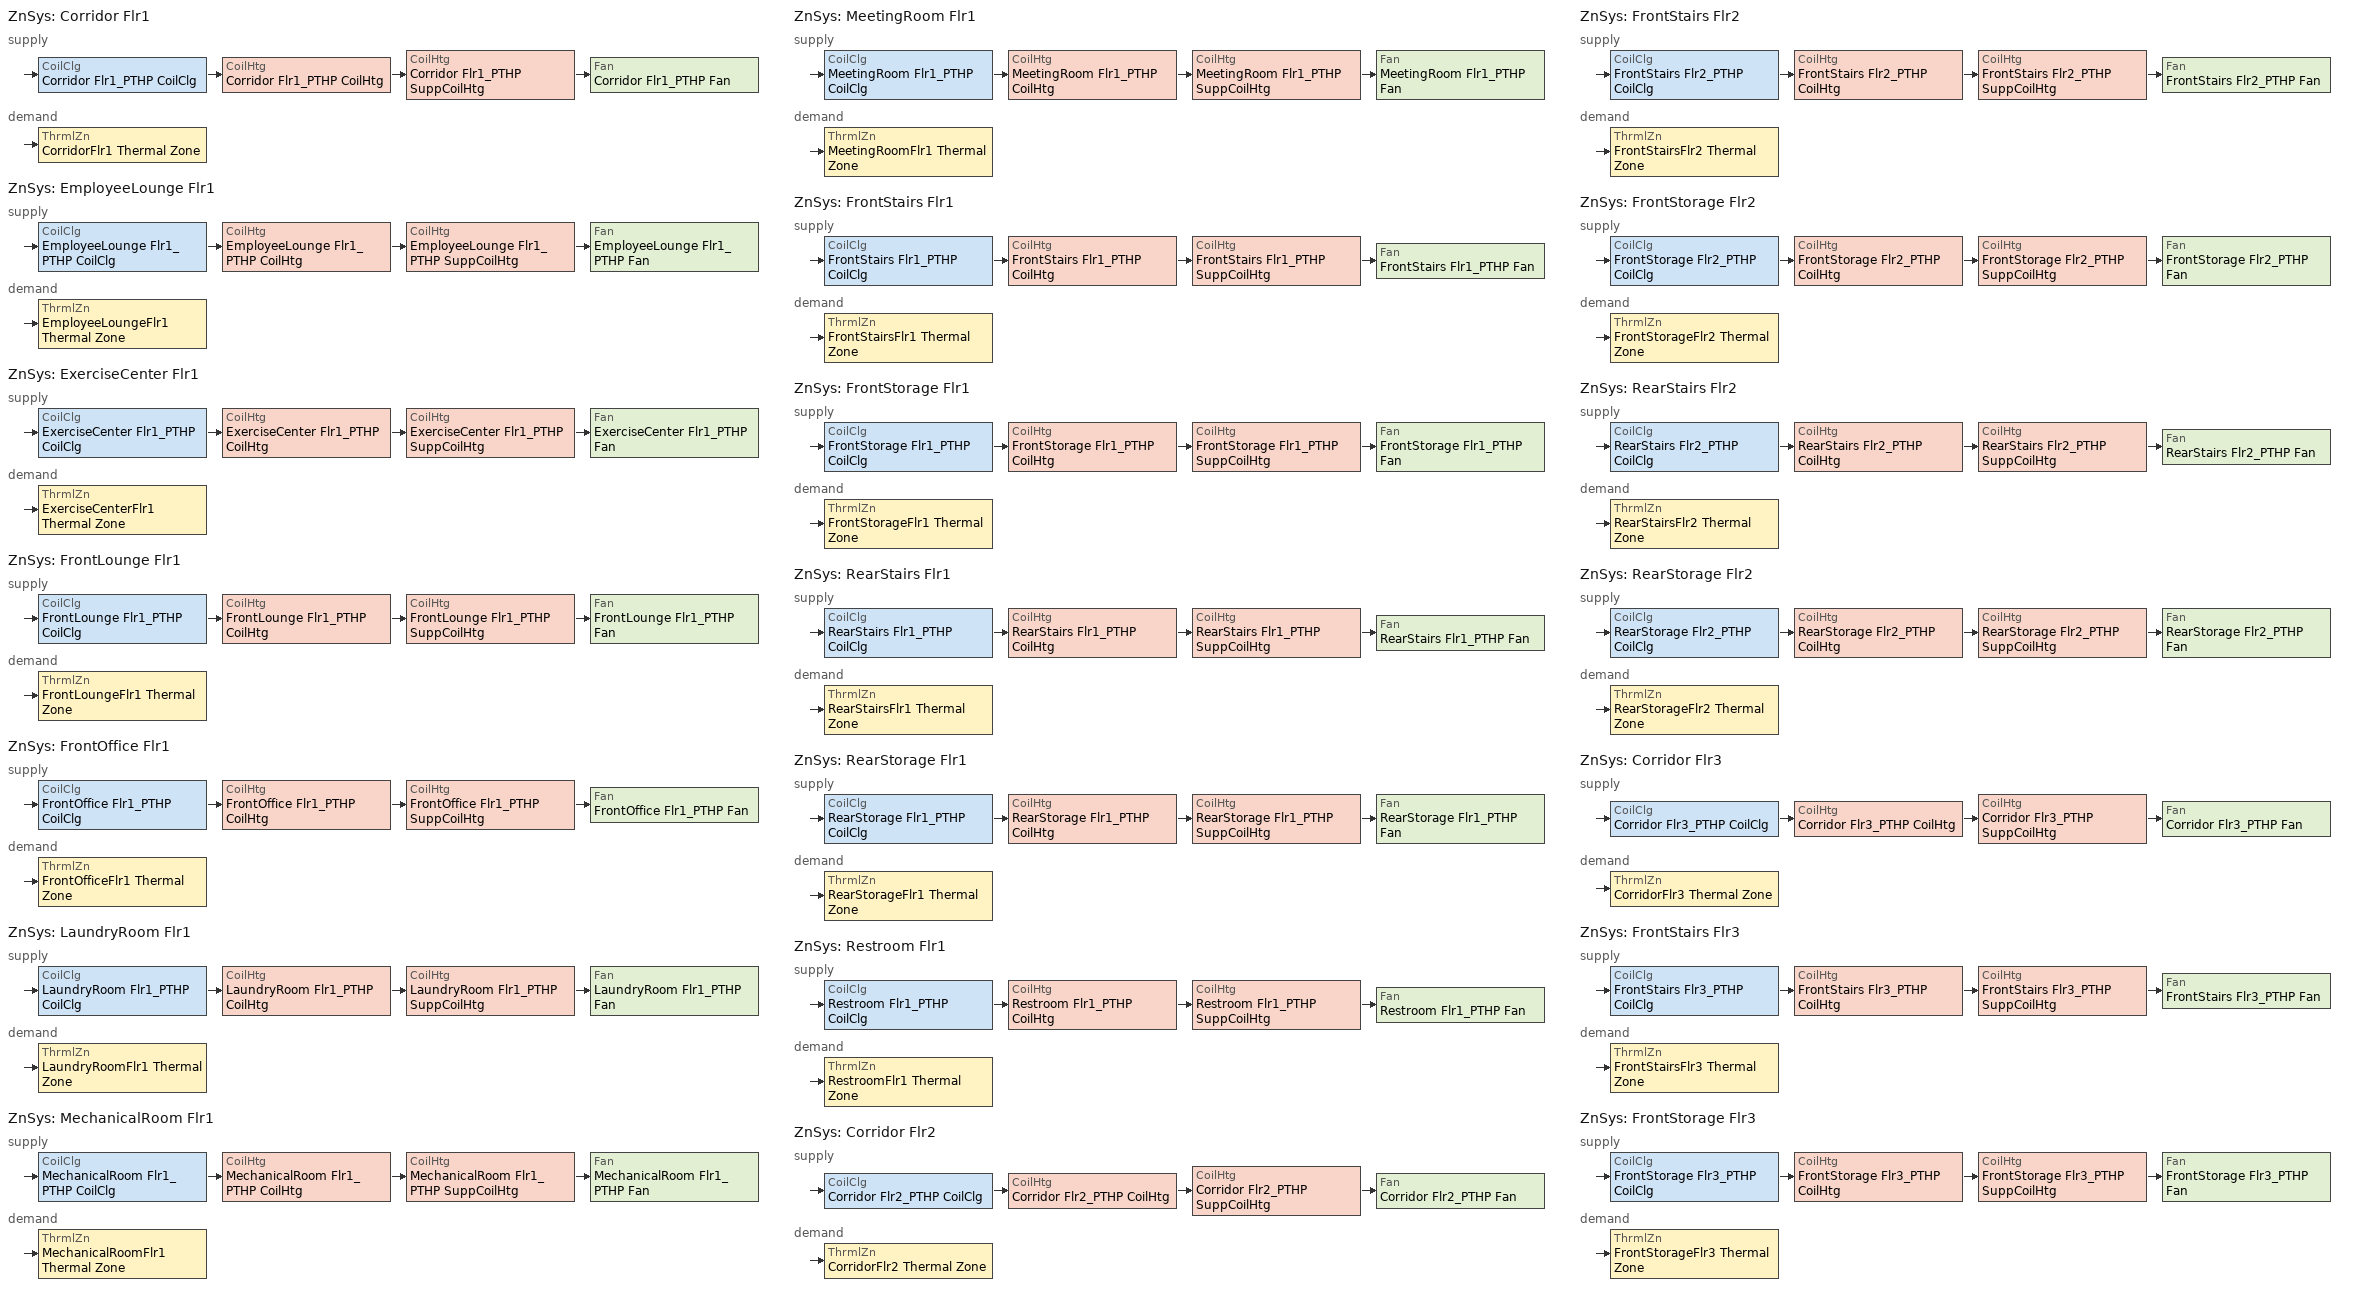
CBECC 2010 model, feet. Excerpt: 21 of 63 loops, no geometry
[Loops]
ZnSys 'Corridor Flr1'
 supply: CoilClg 'Corridor Flr1_PTHP CoilClg' > CoilHtg 'Corridor Flr1_PTHP CoilHtg' > CoilHtg 'Corridor Flr1_PTHP SuppCoilHtg' > Fan 'Corridor Flr1_PTHP Fan'
 demand: ThrmlZn 'CorridorFlr1 Thermal Zone'
ZnSys 'EmployeeLounge Flr1'
 supply: CoilClg 'EmployeeLounge Flr1_PTHP CoilClg' > CoilHtg 'EmployeeLounge Flr1_PTHP CoilHtg' > CoilHtg 'EmployeeLounge Flr1_PTHP SuppCoilHtg' > Fan 'EmployeeLounge Flr1_PTHP Fan'
 demand: ThrmlZn 'EmployeeLoungeFlr1 Thermal Zone'
ZnSys 'ExerciseCenter Flr1'
 supply: CoilClg 'ExerciseCenter Flr1_PTHP CoilClg' > CoilHtg 'ExerciseCenter Flr1_PTHP CoilHtg' > CoilHtg 'ExerciseCenter Flr1_PTHP SuppCoilHtg' > Fan 'ExerciseCenter Flr1_PTHP Fan'
 demand: ThrmlZn 'ExerciseCenterFlr1 Thermal Zone'
ZnSys 'FrontLounge Flr1'
 supply: CoilClg 'FrontLounge Flr1_PTHP CoilClg' > CoilHtg 'FrontLounge Flr1_PTHP CoilHtg' > CoilHtg 'FrontLounge Flr1_PTHP SuppCoilHtg' > Fan 'FrontLounge Flr1_PTHP Fan'
 demand: ThrmlZn 'FrontLoungeFlr1 Thermal Zone'
ZnSys 'FrontOffice Flr1'
 supply: CoilClg 'FrontOffice Flr1_PTHP CoilClg' > CoilHtg 'FrontOffice Flr1_PTHP CoilHtg' > CoilHtg 'FrontOffice Flr1_PTHP SuppCoilHtg' > Fan 'FrontOffice Flr1_PTHP Fan'
 demand: ThrmlZn 'FrontOfficeFlr1 Thermal Zone'
ZnSys 'LaundryRoom Flr1'
 supply: CoilClg 'LaundryRoom Flr1_PTHP CoilClg' > CoilHtg 'LaundryRoom Flr1_PTHP CoilHtg' > CoilHtg 'LaundryRoom Flr1_PTHP SuppCoilHtg' > Fan 'LaundryRoom Flr1_PTHP Fan'
 demand: ThrmlZn 'LaundryRoomFlr1 Thermal Zone'
ZnSys 'MechanicalRoom Flr1'
 supply: CoilClg 'MechanicalRoom Flr1_PTHP CoilClg' > CoilHtg 'MechanicalRoom Flr1_PTHP CoilHtg' > CoilHtg 'MechanicalRoom Flr1_PTHP SuppCoilHtg' > Fan 'MechanicalRoom Flr1_PTHP Fan'
 demand: ThrmlZn 'MechanicalRoomFlr1 Thermal Zone'
ZnSys 'MeetingRoom Flr1'
 supply: CoilClg 'MeetingRoom Flr1_PTHP CoilClg' > CoilHtg 'MeetingRoom Flr1_PTHP CoilHtg' > CoilHtg 'MeetingRoom Flr1_PTHP SuppCoilHtg' > Fan 'MeetingRoom Flr1_PTHP Fan'
 demand: ThrmlZn 'MeetingRoomFlr1 Thermal Zone'
ZnSys 'FrontStairs Flr1'
 supply: CoilClg 'FrontStairs Flr1_PTHP CoilClg' > CoilHtg 'FrontStairs Flr1_PTHP CoilHtg' > CoilHtg 'FrontStairs Flr1_PTHP SuppCoilHtg' > Fan 'FrontStairs Flr1_PTHP Fan'
 demand: ThrmlZn 'FrontStairsFlr1 Thermal Zone'
ZnSys 'FrontStorage Flr1'
 supply: CoilClg 'FrontStorage Flr1_PTHP CoilClg' > CoilHtg 'FrontStorage Flr1_PTHP CoilHtg' > CoilHtg 'FrontStorage Flr1_PTHP SuppCoilHtg' > Fan 'FrontStorage Flr1_PTHP Fan'
 demand: ThrmlZn 'FrontStorageFlr1 Thermal Zone'
ZnSys 'RearStairs Flr1'
 supply: CoilClg 'RearStairs Flr1_PTHP CoilClg' > CoilHtg 'RearStairs Flr1_PTHP CoilHtg' > CoilHtg 'RearStairs Flr1_PTHP SuppCoilHtg' > Fan 'RearStairs Flr1_PTHP Fan'
 demand: ThrmlZn 'RearStairsFlr1 Thermal Zone'
ZnSys 'RearStorage Flr1'
 supply: CoilClg 'RearStorage Flr1_PTHP CoilClg' > CoilHtg 'RearStorage Flr1_PTHP CoilHtg' > CoilHtg 'RearStorage Flr1_PTHP SuppCoilHtg' > Fan 'RearStorage Flr1_PTHP Fan'
 demand: ThrmlZn 'RearStorageFlr1 Thermal Zone'
ZnSys 'Restroom Flr1'
 supply: CoilClg 'Restroom Flr1_PTHP CoilClg' > CoilHtg 'Restroom Flr1_PTHP CoilHtg' > CoilHtg 'Restroom Flr1_PTHP SuppCoilHtg' > Fan 'Restroom Flr1_PTHP Fan'
 demand: ThrmlZn 'RestroomFlr1 Thermal Zone'
ZnSys 'Corridor Flr2'
 supply: CoilClg 'Corridor Flr2_PTHP CoilClg' > CoilHtg 'Corridor Flr2_PTHP CoilHtg' > CoilHtg 'Corridor Flr2_PTHP SuppCoilHtg' > Fan 'Corridor Flr2_PTHP Fan'
 demand: ThrmlZn 'CorridorFlr2 Thermal Zone'
ZnSys 'FrontStairs Flr2'
 supply: CoilClg 'FrontStairs Flr2_PTHP CoilClg' > CoilHtg 'FrontStairs Flr2_PTHP CoilHtg' > CoilHtg 'FrontStairs Flr2_PTHP SuppCoilHtg' > Fan 'FrontStairs Flr2_PTHP Fan'
 demand: ThrmlZn 'FrontStairsFlr2 Thermal Zone'
ZnSys 'FrontStorage Flr2'
 supply: CoilClg 'FrontStorage Flr2_PTHP CoilClg' > CoilHtg 'FrontStorage Flr2_PTHP CoilHtg' > CoilHtg 'FrontStorage Flr2_PTHP SuppCoilHtg' > Fan 'FrontStorage Flr2_PTHP Fan'
 demand: ThrmlZn 'FrontStorageFlr2 Thermal Zone'
ZnSys 'RearStairs Flr2'
 supply: CoilClg 'RearStairs Flr2_PTHP CoilClg' > CoilHtg 'RearStairs Flr2_PTHP CoilHtg' > CoilHtg 'RearStairs Flr2_PTHP SuppCoilHtg' > Fan 'RearStairs Flr2_PTHP Fan'
 demand: ThrmlZn 'RearStairsFlr2 Thermal Zone'
ZnSys 'RearStorage Flr2'
 supply: CoilClg 'RearStorage Flr2_PTHP CoilClg' > CoilHtg 'RearStorage Flr2_PTHP CoilHtg' > CoilHtg 'RearStorage Flr2_PTHP SuppCoilHtg' > Fan 'RearStorage Flr2_PTHP Fan'
 demand: ThrmlZn 'RearStorageFlr2 Thermal Zone'
ZnSys 'Corridor Flr3'
 supply: CoilClg 'Corridor Flr3_PTHP CoilClg' > CoilHtg 'Corridor Flr3_PTHP CoilHtg' > CoilHtg 'Corridor Flr3_PTHP SuppCoilHtg' > Fan 'Corridor Flr3_PTHP Fan'
 demand: ThrmlZn 'CorridorFlr3 Thermal Zone'
ZnSys 'FrontStairs Flr3'
 supply: CoilClg 'FrontStairs Flr3_PTHP CoilClg' > CoilHtg 'FrontStairs Flr3_PTHP CoilHtg' > CoilHtg 'FrontStairs Flr3_PTHP SuppCoilHtg' > Fan 'FrontStairs Flr3_PTHP Fan'
 demand: ThrmlZn 'FrontStairsFlr3 Thermal Zone'
ZnSys 'FrontStorage Flr3'
 supply: CoilClg 'FrontStorage Flr3_PTHP CoilClg' > CoilHtg 'FrontStorage Flr3_PTHP CoilHtg' > CoilHtg 'FrontStorage Flr3_PTHP SuppCoilHtg' > Fan 'FrontStorage Flr3_PTHP Fan'
 demand: ThrmlZn 'FrontStorageFlr3 Thermal Zone'
[ZnSys] Type=PTHP
Name | AirFlowPerSqFt
Corridor Flr1; EmployeeLounge Flr1; ExerciseCenter Flr1; FrontOffice Flr1; LaundryRoom Flr1; MechanicalRoom Flr1; MeetingRoom Flr1; FrontStairs Flr1; FrontStorage Flr1; RearStairs Flr1; RearStorage Flr1; Restroom Flr1; Corridor Flr2; FrontStairs Flr2; FrontStorage Flr2; RearStairs Flr2; RearStorage Flr2; Corridor Flr3; FrontStairs Flr3; FrontStorage Flr3
FrontLounge Flr1 | 1.01
[CoilClg] Type=DirectExpansion
Name | Sys
Corridor Flr1_PTHP CoilClg | Corridor Flr1
EmployeeLounge Flr1_PTHP CoilClg | EmployeeLounge Flr1
ExerciseCenter Flr1_PTHP CoilClg | ExerciseCenter Flr1
FrontLounge Flr1_PTHP CoilClg | FrontLounge Flr1
FrontOffice Flr1_PTHP CoilClg | FrontOffice Flr1
LaundryRoom Flr1_PTHP CoilClg | LaundryRoom Flr1
MechanicalRoom Flr1_PTHP CoilClg | MechanicalRoom Flr1
MeetingRoom Flr1_PTHP CoilClg | MeetingRoom Flr1
FrontStairs Flr1_PTHP CoilClg | FrontStairs Flr1
FrontStorage Flr1_PTHP CoilClg | FrontStorage Flr1
RearStairs Flr1_PTHP CoilClg | RearStairs Flr1
RearStorage Flr1_PTHP CoilClg | RearStorage Flr1
Restroom Flr1_PTHP CoilClg | Restroom Flr1
Corridor Flr2_PTHP CoilClg | Corridor Flr2
FrontStairs Flr2_PTHP CoilClg | FrontStairs Flr2
FrontStorage Flr2_PTHP CoilClg | FrontStorage Flr2
RearStairs Flr2_PTHP CoilClg | RearStairs Flr2
RearStorage Flr2_PTHP CoilClg | RearStorage Flr2
Corridor Flr3_PTHP CoilClg | Corridor Flr3
FrontStairs Flr3_PTHP CoilClg | FrontStairs Flr3
FrontStorage Flr3_PTHP CoilClg | FrontStorage Flr3
[CoilHtg]
Name | Sys | Type | HtPumpSuppCoilHtgRef
Corridor Flr1_PTHP CoilHtg | Corridor Flr1 | HeatPump | Corridor Flr1_PTHP SuppCoilHtg
Corridor Flr1_PTHP SuppCoilHtg | Corridor Flr1 | Resistance
EmployeeLounge Flr1_PTHP CoilHtg | EmployeeLounge Flr1 | HeatPump | EmployeeLounge Flr1_PTHP SuppCoilHtg
EmployeeLounge Flr1_PTHP SuppCoilHtg | EmployeeLounge Flr1 | Resistance
ExerciseCenter Flr1_PTHP CoilHtg | ExerciseCenter Flr1 | HeatPump | ExerciseCenter Flr1_PTHP SuppCoilHtg
ExerciseCenter Flr1_PTHP SuppCoilHtg | ExerciseCenter Flr1 | Resistance
FrontLounge Flr1_PTHP CoilHtg | FrontLounge Flr1 | HeatPump | FrontLounge Flr1_PTHP SuppCoilHtg
FrontLounge Flr1_PTHP SuppCoilHtg | FrontLounge Flr1 | Resistance
FrontOffice Flr1_PTHP CoilHtg | FrontOffice Flr1 | HeatPump | FrontOffice Flr1_PTHP SuppCoilHtg
FrontOffice Flr1_PTHP SuppCoilHtg | FrontOffice Flr1 | Resistance
LaundryRoom Flr1_PTHP CoilHtg | LaundryRoom Flr1 | HeatPump | LaundryRoom Flr1_PTHP SuppCoilHtg
LaundryRoom Flr1_PTHP SuppCoilHtg | LaundryRoom Flr1 | Resistance
MechanicalRoom Flr1_PTHP CoilHtg | MechanicalRoom Flr1 | HeatPump | MechanicalRoom Flr1_PTHP SuppCoilHtg
MechanicalRoom Flr1_PTHP SuppCoilHtg | MechanicalRoom Flr1 | Resistance
MeetingRoom Flr1_PTHP CoilHtg | MeetingRoom Flr1 | HeatPump | MeetingRoom Flr1_PTHP SuppCoilHtg
MeetingRoom Flr1_PTHP SuppCoilHtg | MeetingRoom Flr1 | Resistance
FrontStairs Flr1_PTHP CoilHtg | FrontStairs Flr1 | HeatPump | FrontStairs Flr1_PTHP SuppCoilHtg
FrontStairs Flr1_PTHP SuppCoilHtg | FrontStairs Flr1 | Resistance
FrontStorage Flr1_PTHP CoilHtg | FrontStorage Flr1 | HeatPump | FrontStorage Flr1_PTHP SuppCoilHtg
FrontStorage Flr1_PTHP SuppCoilHtg | FrontStorage Flr1 | Resistance
RearStairs Flr1_PTHP CoilHtg | RearStairs Flr1 | HeatPump | RearStairs Flr1_PTHP SuppCoilHtg
RearStairs Flr1_PTHP SuppCoilHtg | RearStairs Flr1 | Resistance
RearStorage Flr1_PTHP CoilHtg | RearStorage Flr1 | HeatPump | RearStorage Flr1_PTHP SuppCoilHtg
RearStorage Flr1_PTHP SuppCoilHtg | RearStorage Flr1 | Resistance
Restroom Flr1_PTHP CoilHtg | Restroom Flr1 | HeatPump | Restroom Flr1_PTHP SuppCoilHtg
Restroom Flr1_PTHP SuppCoilHtg | Restroom Flr1 | Resistance
Corridor Flr2_PTHP CoilHtg | Corridor Flr2 | HeatPump | Corridor Flr2_PTHP SuppCoilHtg
Corridor Flr2_PTHP SuppCoilHtg | Corridor Flr2 | Resistance
FrontStairs Flr2_PTHP CoilHtg | FrontStairs Flr2 | HeatPump | FrontStairs Flr2_PTHP SuppCoilHtg
FrontStairs Flr2_PTHP SuppCoilHtg | FrontStairs Flr2 | Resistance
FrontStorage Flr2_PTHP CoilHtg | FrontStorage Flr2 | HeatPump | FrontStorage Flr2_PTHP SuppCoilHtg
FrontStorage Flr2_PTHP SuppCoilHtg | FrontStorage Flr2 | Resistance
RearStairs Flr2_PTHP CoilHtg | RearStairs Flr2 | HeatPump | RearStairs Flr2_PTHP SuppCoilHtg
RearStairs Flr2_PTHP SuppCoilHtg | RearStairs Flr2 | Resistance
RearStorage Flr2_PTHP CoilHtg | RearStorage Flr2 | HeatPump | RearStorage Flr2_PTHP SuppCoilHtg
RearStorage Flr2_PTHP SuppCoilHtg | RearStorage Flr2 | Resistance
Corridor Flr3_PTHP CoilHtg | Corridor Flr3 | HeatPump | Corridor Flr3_PTHP SuppCoilHtg
Corridor Flr3_PTHP SuppCoilHtg | Corridor Flr3 | Resistance
FrontStairs Flr3_PTHP CoilHtg | FrontStairs Flr3 | HeatPump | FrontStairs Flr3_PTHP SuppCoilHtg
FrontStairs Flr3_PTHP SuppCoilHtg | FrontStairs Flr3 | Resistance
FrontStorage Flr3_PTHP CoilHtg | FrontStorage Flr3 | HeatPump | FrontStorage Flr3_PTHP SuppCoilHtg
FrontStorage Flr3_PTHP SuppCoilHtg | FrontStorage Flr3 | Resistance
[Fan] CtrlMthd=ConstantVolume
Name | Sys
Corridor Flr1_PTHP Fan | Corridor Flr1
EmployeeLounge Flr1_PTHP Fan | EmployeeLounge Flr1
ExerciseCenter Flr1_PTHP Fan | ExerciseCenter Flr1
FrontLounge Flr1_PTHP Fan | FrontLounge Flr1
FrontOffice Flr1_PTHP Fan | FrontOffice Flr1
LaundryRoom Flr1_PTHP Fan | LaundryRoom Flr1
MechanicalRoom Flr1_PTHP Fan | MechanicalRoom Flr1
MeetingRoom Flr1_PTHP Fan | MeetingRoom Flr1
FrontStairs Flr1_PTHP Fan | FrontStairs Flr1
FrontStorage Flr1_PTHP Fan | FrontStorage Flr1
RearStairs Flr1_PTHP Fan | RearStairs Flr1
RearStorage Flr1_PTHP Fan | RearStorage Flr1
Restroom Flr1_PTHP Fan | Restroom Flr1
Corridor Flr2_PTHP Fan | Corridor Flr2
FrontStairs Flr2_PTHP Fan | FrontStairs Flr2
FrontStorage Flr2_PTHP Fan | FrontStorage Flr2
RearStairs Flr2_PTHP Fan | RearStairs Flr2
RearStorage Flr2_PTHP Fan | RearStorage Flr2
Corridor Flr3_PTHP Fan | Corridor Flr3
FrontStairs Flr3_PTHP Fan | FrontStairs Flr3
FrontStorage Flr3_PTHP Fan | FrontStorage Flr3
